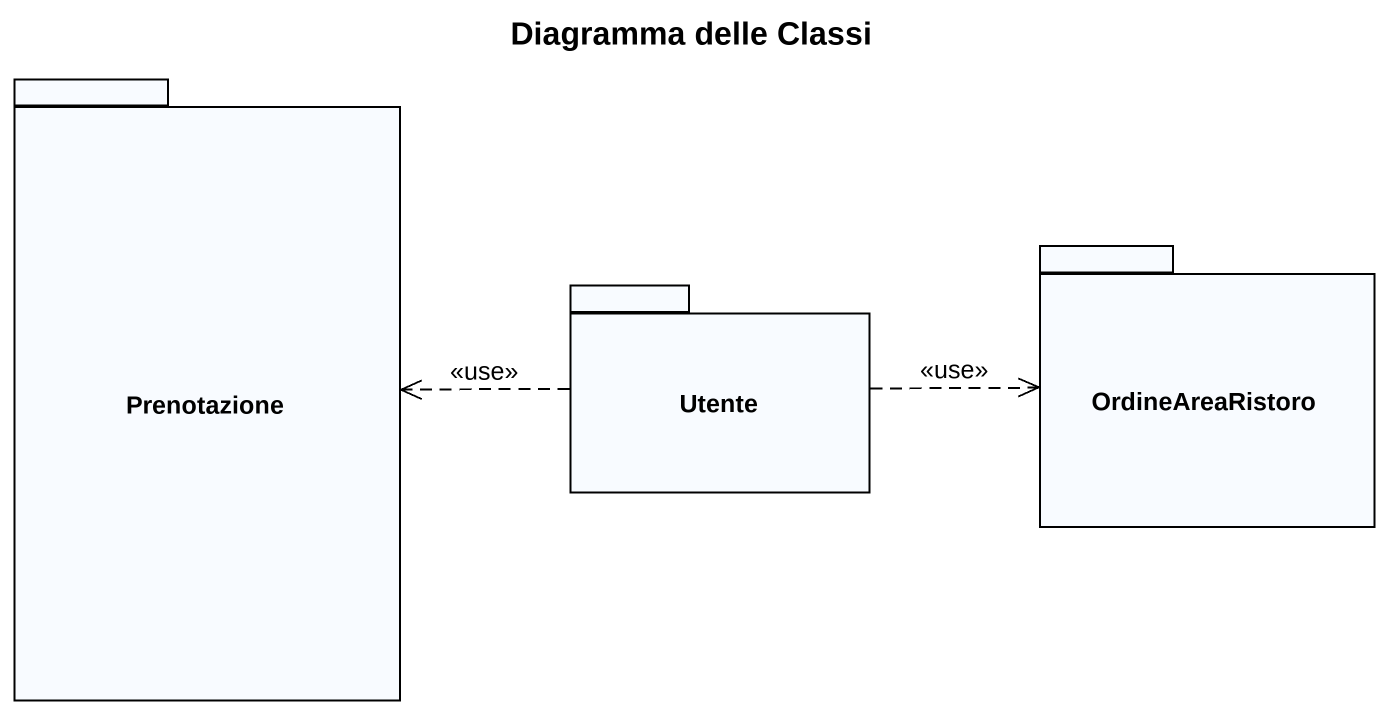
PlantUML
@startuml
title Diagramma delle Classi
package Prenotazione {
}
package OrdineAreaRistoro {
}
package Utente {
}
Utente .left.> Prenotazione : <<use>>
Utente .right.> OrdineAreaRistoro : <<use>>
@enduml
